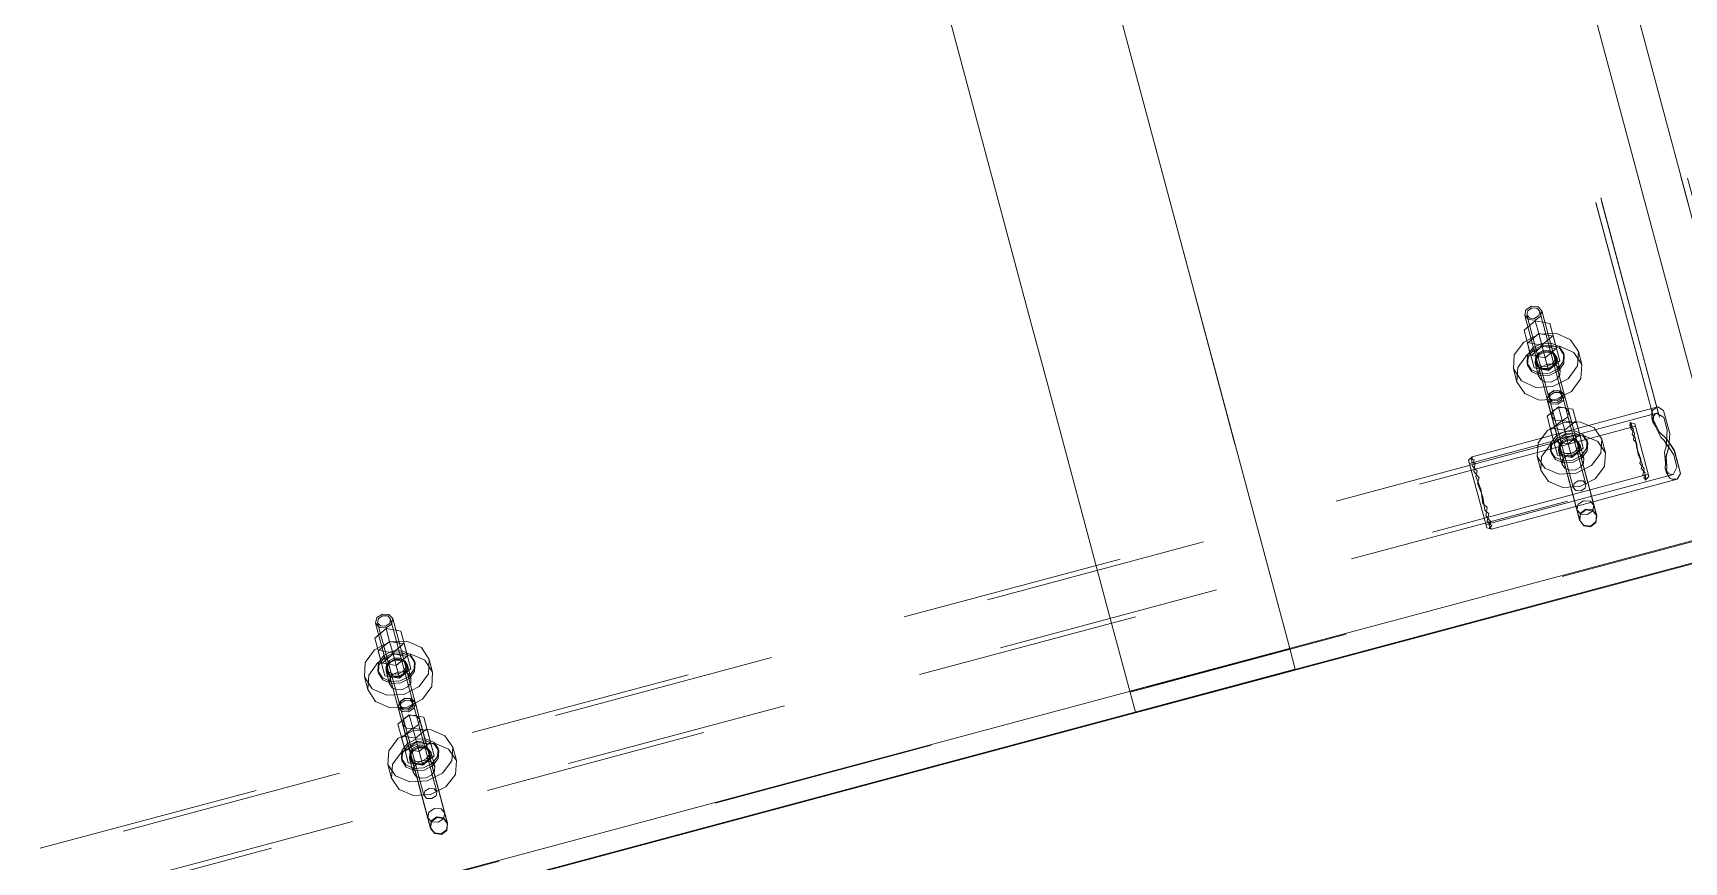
# Model space of a CAD drawing. Header units: millimetres. Extents: x -753 to 90, y 56274 to 56868.
# Drawn here: x -581.06 to -566.29, y 56703.46 to 56710.88 of the extents above; entities that cross this region are included whole.
import ezdxf

# ---------------------------------------------------------------- set-up
doc = ezdxf.new("R2010")
doc.units = ezdxf.units.MM
doc.linetypes.add('XKITLINE00', pattern=[0])
doc.linetypes.add('XKITLINE02', pattern=[4, 2, -2])
doc.layers.add('Cota', color=4, linetype='Continuous', lineweight=0)
doc.layers.add('Peça', color=2, linetype='Continuous', lineweight=0)

# ---------------------------------------------------------------- blocks, each defined once
blk = doc.blocks.new('*A832')
at = {"layer": 'Peça', "color": 4, "linetype": 'XKITLINE00', "lineweight": 0}
for p, q in [((-573.189, 56712.232), (-572.151, 56708.356)), ((-571.249, 56704.988), (-550.655, 56710.505)), ((-571.199, 56704.802), (-550.605, 56710.319)), ((-572.151, 56708.356), (-571.98, 56707.718)), ((-571.98, 56707.718), (-571.438, 56705.696)), ((-566.215, 56706.13), (-571.197, 56704.796)), ((-571.438, 56705.696), (-571.199, 56704.802)), ((-571.197, 56704.796), (-571.199, 56704.802))]:
    blk.add_line(p, q, dxfattribs=at)
at = {"layer": 'Peça', "color": 7, "linetype": 'XKITLINE02', "lineweight": 0}
for p, q in [((-571.247, 56704.981), (-550.653, 56710.498)), ((-571.199, 56704.802), (-571.197, 56704.796))]:
    blk.add_line(p, q, dxfattribs=at)
blk = doc.blocks.new('*A838')
at = {"layer": 'Peça', "color": 7, "linetype": 'XKITLINE02', "lineweight": 0}
for p, q in [((-568.391, 56717.322), (-565.493, 56706.507)), ((-568.332, 56717.307), (-565.442, 56706.521)), ((-569.151, 56717.087), (-566.261, 56706.301)), ((-569.1, 56717.101), (-566.21, 56706.315))]:
    blk.add_line(p, q, dxfattribs=at)
blk = doc.blocks.new('*A840')
at = {"layer": 'Peça', "color": 7, "linetype": 'XKITLINE02', "lineweight": 0}
for p, q in [((-568.332, 56717.307), (-565.442, 56706.521)), ((-569.107, 56717.13), (-566.21, 56706.315)), ((-569.151, 56717.088), (-566.261, 56706.302)), ((-566.771, 56711.276), (-565.493, 56706.507))]:
    blk.add_line(p, q, dxfattribs=at)
blk = doc.blocks.new('*A934')
at = {"layer": 'Peça', "color": 7, "linetype": 'XKITLINE02', "lineweight": 0}
for p, q in [((-566.526, 56707.532), (-568.186, 56707.087)), ((-566.579, 56707.49), (-566.567, 56707.508)), ((-566.567, 56707.508), (-566.526, 56707.532)), ((-566.526, 56707.532), (-566.475, 56707.501)), ((-568.211, 56707.026), (-566.536, 56707.475)), ((-566.581, 56707.434), (-566.579, 56707.49)), ((-566.581, 56707.434), (-566.571, 56707.395)), ((-566.549, 56707.384), (-566.581, 56707.434)), ((-566.571, 56707.395), (-566.569, 56707.442)), ((-566.544, 56707.353), (-566.571, 56707.395)), ((-566.569, 56707.442), (-566.555, 56707.464)), ((-566.536, 56707.475), (-566.555, 56707.464)), ((-566.512, 56707.306), (-566.549, 56707.384)), ((-566.536, 56707.475), (-566.474, 56707.437)), ((-566.475, 56707.501), (-566.42, 56707.296)), ((-566.474, 56707.437), (-566.444, 56707.327)), ((-566.544, 56707.353), (-566.5, 56707.261)), ((-566.446, 56707.243), (-566.512, 56707.306)), ((-566.5, 56707.261), (-566.469, 56707.231)), ((-566.384, 56707.103), (-566.469, 56707.231)), ((-566.444, 56707.327), (-566.453, 56707.174)), ((-566.379, 56707.141), (-566.446, 56707.243)), ((-566.427, 56707.175), (-566.42, 56707.296)), ((-568.186, 56707.087), (-568.219, 56707.055)), ((-568.186, 56707.087), (-568.196, 56707.064)), ((-568.196, 56707.064), (-568.169, 56707.063)), ((-568.189, 56707.038), (-568.186, 56707.087)), ((-568.169, 56707.063), (-568.184, 56707.003)), ((-566.466, 56707.132), (-566.453, 56707.174)), ((-566.457, 56707.031), (-566.466, 56707.132)), ((-566.427, 56707.175), (-566.454, 56707.087)), ((-566.454, 56707.087), (-566.447, 56707.001)), ((-566.356, 56706.993), (-566.384, 56707.103)), ((-566.379, 56707.141), (-566.324, 56706.937)), ((-568.219, 56707.055), (-568.057, 56706.451)), ((-568.189, 56707.038), (-568.16, 56707.029)), ((-568.184, 56707.003), (-568.141, 56706.957)), ((-568.16, 56707.029), (-568.172, 56706.956)), ((-568.172, 56706.956), (-568.125, 56706.898)), ((-568.141, 56706.957), (-568.155, 56706.911)), ((-568.065, 56706.48), (-566.39, 56706.929)), ((-566.457, 56707.031), (-566.46, 56706.98)), ((-566.449, 56706.942), (-566.46, 56706.98)), ((-566.46, 56706.98), (-566.434, 56706.941)), ((-566.447, 56707.001), (-566.449, 56706.942)), ((-566.449, 56706.942), (-566.419, 56706.895)), ((-566.434, 56706.941), (-566.411, 56706.929)), ((-566.39, 56706.929), (-566.411, 56706.929)), ((-566.39, 56706.929), (-566.356, 56706.993)), ((-566.353, 56706.885), (-566.324, 56706.937)), ((-568.155, 56706.911), (-568.109, 56706.797)), ((-568.138, 56706.85), (-568.125, 56706.898)), ((-568.09, 56706.729), (-568.138, 56706.85)), ((-568.109, 56706.797), (-568.09, 56706.669)), ((-566.353, 56706.885), (-568.013, 56706.44)), ((-566.419, 56706.895), (-566.399, 56706.885)), ((-566.399, 56706.885), (-566.353, 56706.885)), ((-568.074, 56706.608), (-568.09, 56706.729)), ((-568.09, 56706.669), (-568.054, 56706.634)), ((-568.054, 56706.634), (-568.066, 56706.56)), ((-568.074, 56706.608), (-568.038, 56706.575)), ((-568.066, 56706.56), (-568.019, 56706.503)), ((-568.038, 56706.575), (-568.053, 56706.514)), ((-568.01, 56706.469), (-568.053, 56706.514)), ((-568.019, 56706.503), (-568.039, 56706.481)), ((-568.039, 56706.481), (-568.013, 56706.44)), ((-568.057, 56706.451), (-568.013, 56706.44)), ((-568.033, 56706.455), (-568.01, 56706.469)), ((-568.013, 56706.44), (-568.033, 56706.455))]:
    blk.add_line(p, q, dxfattribs=at)
blk = doc.blocks.new('*A936')
at = {"layer": 'Peça', "color": 7, "linetype": 'XKITLINE02', "lineweight": 0}
for p, q in [((-566.526, 56707.532), (-568.186, 56707.087)), ((-566.566, 56707.509), (-566.579, 56707.49)), ((-566.526, 56707.532), (-566.566, 56707.509)), ((-566.475, 56707.501), (-566.526, 56707.532)), ((-566.536, 56707.475), (-568.211, 56707.026)), ((-566.579, 56707.49), (-566.581, 56707.434)), ((-566.571, 56707.395), (-566.581, 56707.434)), ((-566.581, 56707.434), (-566.549, 56707.384)), ((-566.569, 56707.442), (-566.571, 56707.395)), ((-566.571, 56707.395), (-566.544, 56707.353)), ((-566.569, 56707.442), (-566.554, 56707.464)), ((-566.554, 56707.464), (-566.536, 56707.475)), ((-566.549, 56707.384), (-566.512, 56707.306)), ((-566.536, 56707.475), (-566.474, 56707.437)), ((-566.475, 56707.501), (-566.42, 56707.296)), ((-566.474, 56707.437), (-566.444, 56707.327)), ((-566.544, 56707.353), (-566.5, 56707.261)), ((-566.512, 56707.306), (-566.446, 56707.243)), ((-566.5, 56707.261), (-566.469, 56707.231)), ((-566.384, 56707.103), (-566.469, 56707.231)), ((-566.444, 56707.327), (-566.453, 56707.174)), ((-566.378, 56707.141), (-566.446, 56707.243)), ((-566.42, 56707.296), (-566.427, 56707.175)), ((-568.186, 56707.087), (-568.219, 56707.055)), ((-568.195, 56707.064), (-568.186, 56707.087)), ((-568.195, 56707.064), (-568.169, 56707.063)), ((-568.186, 56707.087), (-568.189, 56707.038)), ((-568.169, 56707.063), (-568.184, 56707.003)), ((-566.453, 56707.174), (-566.466, 56707.132)), ((-566.466, 56707.132), (-566.457, 56707.031)), ((-566.453, 56707.087), (-566.427, 56707.175)), ((-566.447, 56707.001), (-566.453, 56707.087)), ((-566.355, 56706.993), (-566.384, 56707.103)), ((-566.378, 56707.141), (-566.324, 56706.937)), ((-568.219, 56707.055), (-568.057, 56706.451)), ((-568.189, 56707.038), (-568.16, 56707.029)), ((-568.184, 56707.003), (-568.141, 56706.957)), ((-568.16, 56707.029), (-568.172, 56706.956)), ((-568.172, 56706.956), (-568.125, 56706.898)), ((-568.141, 56706.957), (-568.155, 56706.911)), ((-566.39, 56706.929), (-568.065, 56706.48)), ((-566.457, 56707.031), (-566.46, 56706.98)), ((-566.449, 56706.942), (-566.46, 56706.98)), ((-566.46, 56706.98), (-566.434, 56706.941)), ((-566.449, 56706.942), (-566.447, 56707.001)), ((-566.419, 56706.895), (-566.449, 56706.942)), ((-566.434, 56706.941), (-566.411, 56706.929)), ((-566.411, 56706.929), (-566.39, 56706.929)), ((-566.39, 56706.929), (-566.355, 56706.993)), ((-566.324, 56706.937), (-566.352, 56706.885)), ((-568.155, 56706.911), (-568.109, 56706.797)), ((-568.125, 56706.898), (-568.138, 56706.85)), ((-568.138, 56706.85), (-568.09, 56706.729)), ((-568.109, 56706.797), (-568.09, 56706.669)), ((-566.352, 56706.885), (-568.013, 56706.44)), ((-566.399, 56706.885), (-566.419, 56706.895)), ((-566.352, 56706.885), (-566.399, 56706.885)), ((-568.09, 56706.729), (-568.073, 56706.608)), ((-568.09, 56706.669), (-568.054, 56706.634)), ((-568.054, 56706.634), (-568.066, 56706.56)), ((-568.073, 56706.608), (-568.065, 56706.6)), ((-568.066, 56706.56), (-568.019, 56706.503)), ((-568.065, 56706.6), (-568.038, 56706.575)), ((-568.038, 56706.575), (-568.053, 56706.514)), ((-568.053, 56706.514), (-568.01, 56706.469)), ((-568.019, 56706.503), (-568.039, 56706.481)), ((-568.013, 56706.44), (-568.039, 56706.481)), ((-568.057, 56706.451), (-568.013, 56706.44)), ((-568.01, 56706.469), (-568.032, 56706.455)), ((-568.032, 56706.455), (-568.013, 56706.44))]:
    blk.add_line(p, q, dxfattribs=at)
blk = doc.blocks.new('*A1047')
at = {"layer": 'Peça', "color": 7, "linetype": 'XKITLINE02', "lineweight": 0}
for p, q in [((-566.727, 56707.36), (-604.205, 56697.319)), ((-604.178, 56697.372), (-566.777, 56707.393)), ((-566.779, 56707.37), (-566.761, 56707.38)), ((-566.745, 56707.334), (-566.779, 56707.37)), ((-566.777, 56707.393), (-566.756, 56707.36)), ((-566.761, 56707.38), (-566.777, 56707.393)), ((-566.777, 56707.393), (-566.732, 56707.381)), ((-566.756, 56707.36), (-566.772, 56707.343)), ((-566.606, 56706.909), (-566.732, 56707.381)), ((-566.772, 56707.343), (-566.735, 56707.297)), ((-566.756, 56707.285), (-566.745, 56707.334)), ((-566.756, 56707.285), (-566.728, 56707.259)), ((-566.735, 56707.297), (-566.744, 56707.238)), ((-566.744, 56707.238), (-566.716, 56707.21)), ((-566.715, 56707.162), (-566.728, 56707.259)), ((-566.716, 56707.21), (-566.701, 56707.107)), ((-566.677, 56707.066), (-566.715, 56707.162)), ((-566.701, 56707.107), (-566.664, 56707.017)), ((-566.687, 56707.027), (-566.677, 56707.066)), ((-566.611, 56706.93), (-604.09, 56696.888)), ((-566.65, 56706.981), (-566.687, 56707.027)), ((-566.664, 56707.017), (-566.675, 56706.98)), ((-566.675, 56706.98), (-566.64, 56706.944)), ((-566.659, 56706.922), (-566.65, 56706.981)), ((-566.659, 56706.922), (-566.637, 56706.915)), ((-566.64, 56706.944), (-566.652, 56706.895)), ((-566.639, 56706.876), (-566.637, 56706.915)), ((-604.039, 56696.856), (-566.639, 56706.876)), ((-566.652, 56706.895), (-566.631, 56706.895)), ((-566.639, 56706.876), (-566.606, 56706.909)), ((-566.631, 56706.895), (-566.639, 56706.876))]:
    blk.add_line(p, q, dxfattribs=at)
blk = doc.blocks.new('*A1052')
at = {"layer": 'Peça', "color": 4, "linetype": 'XKITLINE00', "lineweight": 0}
for p, q in [((-577.781, 56704.891), (-577.792, 56704.843)), ((-577.732, 56704.923), (-577.781, 56704.891)), ((-577.774, 56704.848), (-577.765, 56704.884)), ((-577.748, 56704.821), (-577.774, 56704.848)), ((-577.765, 56704.884), (-577.728, 56704.908)), ((-577.673, 56704.92), (-577.732, 56704.923)), ((-577.728, 56704.908), (-577.683, 56704.906)), ((-577.683, 56704.906), (-577.658, 56704.879)), ((-577.639, 56704.884), (-577.673, 56704.92)), ((-577.658, 56704.879), (-577.666, 56704.843)), ((-577.65, 56704.836), (-577.639, 56704.884)), ((-577.639, 56704.884), (-577.589, 56704.695)), ((-577.792, 56704.843), (-577.741, 56704.654)), ((-577.792, 56704.843), (-577.758, 56704.807)), ((-577.758, 56704.807), (-577.7, 56704.804)), ((-577.704, 56704.818), (-577.748, 56704.821)), ((-577.666, 56704.843), (-577.704, 56704.818)), ((-577.7, 56704.804), (-577.65, 56704.836))]:
    blk.add_line(p, q, dxfattribs=at)
at = {"layer": 'Peça', "color": 7, "linetype": 'XKITLINE02', "lineweight": 0}
for p, q in [((-577.774, 56704.848), (-577.562, 56704.058)), ((-577.658, 56704.879), (-577.446, 56704.089)), ((-577.741, 56704.742), (-577.752, 56704.694)), ((-577.692, 56704.774), (-577.741, 56704.742)), ((-577.633, 56704.771), (-577.692, 56704.774)), ((-577.6, 56704.735), (-577.633, 56704.771)), ((-577.611, 56704.687), (-577.6, 56704.735)), ((-577.6, 56704.735), (-577.351, 56703.809)), ((-577.752, 56704.694), (-577.504, 56703.768)), ((-577.752, 56704.694), (-577.719, 56704.659)), ((-577.741, 56704.654), (-577.634, 56704.255)), ((-577.719, 56704.659), (-577.66, 56704.656)), ((-577.66, 56704.656), (-577.611, 56704.687)), ((-577.589, 56704.695), (-577.482, 56704.296)), ((-577.516, 56704.118), (-577.553, 56704.094)), ((-577.471, 56704.116), (-577.516, 56704.118)), ((-577.446, 56704.089), (-577.471, 56704.116)), ((-577.553, 56704.094), (-577.562, 56704.058)), ((-577.562, 56704.058), (-577.536, 56704.03)), ((-577.536, 56704.03), (-577.492, 56704.028)), ((-577.492, 56704.028), (-577.454, 56704.052)), ((-577.454, 56704.052), (-577.446, 56704.089)), ((-577.496, 56703.828), (-577.504, 56703.768)), ((-577.448, 56703.865), (-577.496, 56703.828)), ((-577.388, 56703.857), (-577.448, 56703.865)), ((-577.351, 56703.809), (-577.388, 56703.857)), ((-577.351, 56703.809), (-577.356, 56703.828)), ((-577.504, 56703.768), (-577.509, 56703.787)), ((-577.467, 56703.721), (-577.504, 56703.768)), ((-577.467, 56703.721), (-577.407, 56703.713)), ((-577.407, 56703.713), (-577.359, 56703.75)), ((-577.359, 56703.75), (-577.351, 56703.809))]:
    blk.add_line(p, q, dxfattribs=at)
blk = doc.blocks.new('*A1053')
at = {"layer": 'Peça', "color": 7, "linetype": 'XKITLINE02', "lineweight": 0}
for p, q in [((-577.994, 56705.597), (-577.983, 56705.647)), ((-577.994, 56705.597), (-577.502, 56703.762)), ((-577.96, 56705.559), (-577.994, 56705.597)), ((-577.983, 56705.647), (-577.934, 56705.679)), ((-577.967, 56705.64), (-577.976, 56705.602)), ((-577.778, 56704.864), (-577.976, 56705.602)), ((-577.976, 56705.602), (-577.95, 56705.573)), ((-577.93, 56705.664), (-577.967, 56705.64)), ((-577.934, 56705.679), (-577.875, 56705.676)), ((-577.886, 56705.662), (-577.93, 56705.664)), ((-577.905, 56705.571), (-577.868, 56705.595)), ((-577.852, 56705.588), (-577.901, 56705.556)), ((-577.86, 56705.633), (-577.886, 56705.662)), ((-577.875, 56705.676), (-577.841, 56705.638)), ((-577.868, 56705.595), (-577.86, 56705.633)), ((-577.662, 56704.895), (-577.86, 56705.633)), ((-577.841, 56705.638), (-577.852, 56705.588)), ((-577.841, 56705.638), (-577.35, 56703.803)), ((-577.901, 56705.556), (-577.96, 56705.559)), ((-577.95, 56705.573), (-577.905, 56705.571)), ((-577.778, 56704.864), (-577.77, 56704.902)), ((-577.752, 56704.835), (-577.778, 56704.864)), ((-577.77, 56704.902), (-577.732, 56704.926)), ((-577.732, 56704.926), (-577.688, 56704.923)), ((-577.67, 56704.857), (-577.707, 56704.832)), ((-577.688, 56704.923), (-577.662, 56704.895)), ((-577.662, 56704.895), (-577.67, 56704.857)), ((-577.707, 56704.832), (-577.752, 56704.835)), ((-577.528, 56703.857), (-577.517, 56703.907)), ((-577.494, 56703.819), (-577.528, 56703.857)), ((-577.517, 56703.907), (-577.468, 56703.939)), ((-577.494, 56703.821), (-577.502, 56703.762)), ((-577.446, 56703.858), (-577.494, 56703.821)), ((-577.435, 56703.816), (-577.494, 56703.819)), ((-577.468, 56703.939), (-577.409, 56703.936)), ((-577.386, 56703.85), (-577.446, 56703.858)), ((-577.386, 56703.848), (-577.435, 56703.816)), ((-577.409, 56703.936), (-577.375, 56703.898)), ((-577.375, 56703.898), (-577.386, 56703.848)), ((-577.35, 56703.803), (-577.386, 56703.85)), ((-577.502, 56703.762), (-577.466, 56703.715)), ((-577.466, 56703.715), (-577.406, 56703.707)), ((-577.406, 56703.707), (-577.358, 56703.744)), ((-577.358, 56703.744), (-577.35, 56703.803))]:
    blk.add_line(p, q, dxfattribs=at)
blk = doc.blocks.new('*A1076')
at = {"layer": 'Peça', "color": 7, "linetype": 'XKITLINE02', "lineweight": 0}
for p, q in [((-567.415, 56707.532), (-567.483, 56707.477)), ((-567.383, 56707.41), (-567.415, 56707.532)), ((-567.415, 56707.532), (-567.33, 56707.518)), ((-567.485, 56707.327), (-567.383, 56707.41)), ((-567.383, 56707.41), (-567.253, 56707.389))]:
    blk.add_line(p, q, dxfattribs=at)
at = {"layer": 'Peça', "color": 4, "linetype": 'XKITLINE00', "lineweight": 0}
for p, q in [((-567.33, 56707.518), (-567.286, 56707.511)), ((-567.286, 56707.511), (-567.225, 56707.285)), ((-567.483, 56707.477), (-567.517, 56707.449)), ((-567.517, 56707.449), (-567.489, 56707.345)), ((-567.36, 56707.324), (-567.258, 56707.407)), ((-567.36, 56707.324), (-567.489, 56707.345)), ((-567.489, 56707.345), (-567.457, 56707.223)), ((-567.327, 56707.202), (-567.457, 56707.223)), ((-567.327, 56707.202), (-567.36, 56707.324)), ((-567.225, 56707.285), (-567.327, 56707.202))]:
    blk.add_line(p, q, dxfattribs=at)
blk = doc.blocks.new('*A1077')
at = {"layer": 'Peça', "color": 7, "linetype": 'XKITLINE02', "lineweight": 0}
for p, q in [((-567.383, 56707.41), (-567.485, 56707.327)), ((-567.35, 56707.289), (-567.383, 56707.41)), ((-567.253, 56707.389), (-567.383, 56707.41)), ((-567.253, 56707.389), (-567.225, 56707.285)), ((-567.457, 56707.223), (-567.485, 56707.327)), ((-567.485, 56707.327), (-567.457, 56707.223)), ((-567.452, 56707.206), (-567.35, 56707.289)), ((-567.35, 56707.289), (-567.22, 56707.268))]:
    blk.add_line(p, q, dxfattribs=at)
at = {"layer": 'Peça', "color": 4, "linetype": 'XKITLINE00', "lineweight": 0}
for p, q in [((-567.327, 56707.202), (-567.457, 56707.223)), ((-567.457, 56707.223), (-567.424, 56707.102)), ((-567.327, 56707.202), (-567.225, 56707.285)), ((-567.225, 56707.285), (-567.193, 56707.164)), ((-567.295, 56707.081), (-567.424, 56707.102)), ((-567.295, 56707.081), (-567.327, 56707.202)), ((-567.193, 56707.164), (-567.295, 56707.081))]:
    blk.add_line(p, q, dxfattribs=at)
blk = doc.blocks.new('*A1078')
at = {"layer": 'Peça', "color": 7, "linetype": 'XKITLINE02', "lineweight": 0}
for p, q in [((-577.66, 56704.657), (-577.762, 56704.573)), ((-577.734, 56704.469), (-577.762, 56704.573)), ((-577.762, 56704.573), (-577.734, 56704.469)), ((-577.628, 56704.535), (-577.66, 56704.657)), ((-577.53, 56704.636), (-577.66, 56704.657)), ((-577.53, 56704.636), (-577.502, 56704.532)), ((-577.73, 56704.452), (-577.628, 56704.535)), ((-577.628, 56704.535), (-577.498, 56704.514))]:
    blk.add_line(p, q, dxfattribs=at)
at = {"layer": 'Peça', "color": 4, "linetype": 'XKITLINE00', "lineweight": 0}
for p, q in [((-577.604, 56704.449), (-577.734, 56704.469)), ((-577.734, 56704.469), (-577.702, 56704.348)), ((-577.604, 56704.449), (-577.502, 56704.532)), ((-577.572, 56704.327), (-577.604, 56704.449)), ((-577.47, 56704.41), (-577.572, 56704.327)), ((-577.502, 56704.532), (-577.47, 56704.41)), ((-577.572, 56704.327), (-577.702, 56704.348))]:
    blk.add_line(p, q, dxfattribs=at)
blk = doc.blocks.new('*A1079')
at = {"layer": 'Peça', "color": 7, "linetype": 'XKITLINE02', "lineweight": 0}
for p, q in [((-577.634, 56704.559), (-577.711, 56704.519)), ((-577.547, 56704.563), (-577.634, 56704.559)), ((-577.547, 56704.563), (-577.506, 56704.546)), ((-577.759, 56704.368), (-577.754, 56704.437)), ((-577.754, 56704.437), (-577.706, 56704.5)), ((-577.711, 56704.519), (-577.738, 56704.484)), ((-577.706, 56704.5), (-577.629, 56704.539)), ((-577.687, 56704.408), (-577.684, 56704.445)), ((-577.681, 56704.388), (-577.687, 56704.408)), ((-577.666, 56704.377), (-577.687, 56704.408)), ((-577.684, 56704.445), (-577.659, 56704.478)), ((-577.679, 56704.425), (-577.681, 56704.388)), ((-577.654, 56704.458), (-577.679, 56704.425)), ((-577.659, 56704.478), (-577.641, 56704.487)), ((-577.654, 56704.458), (-577.636, 56704.467)), ((-577.641, 56704.487), (-577.618, 56704.499)), ((-577.636, 56704.467), (-577.613, 56704.479)), ((-577.629, 56704.539), (-577.542, 56704.544)), ((-577.618, 56704.499), (-577.572, 56704.501)), ((-577.567, 56704.482), (-577.613, 56704.479)), ((-577.572, 56704.501), (-577.534, 56704.485)), ((-577.528, 56704.465), (-577.567, 56704.482)), ((-577.542, 56704.544), (-577.469, 56704.513)), ((-577.515, 56704.417), (-577.541, 56704.384)), ((-577.534, 56704.485), (-577.513, 56704.454)), ((-577.508, 56704.435), (-577.528, 56704.465)), ((-577.513, 56704.454), (-577.515, 56704.417)), ((-577.508, 56704.435), (-577.513, 56704.454)), ((-577.51, 56704.398), (-577.508, 56704.435)), ((-577.469, 56704.513), (-577.43, 56704.456)), ((-577.681, 56704.388), (-577.661, 56704.358)), ((-577.628, 56704.361), (-577.666, 56704.377)), ((-577.661, 56704.358), (-577.622, 56704.341)), ((-577.582, 56704.363), (-577.628, 56704.361)), ((-577.622, 56704.341), (-577.576, 56704.344)), ((-577.541, 56704.384), (-577.582, 56704.363)), ((-577.576, 56704.344), (-577.535, 56704.365)), ((-577.535, 56704.365), (-577.51, 56704.398))]:
    blk.add_line(p, q, dxfattribs=at)
at = {"layer": 'Peça', "color": 4, "linetype": 'XKITLINE00', "lineweight": 0}
for p, q in [((-577.759, 56704.457), (-577.764, 56704.387)), ((-577.738, 56704.484), (-577.759, 56704.457)), ((-577.506, 56704.546), (-577.475, 56704.533)), ((-577.488, 56704.342), (-577.44, 56704.405)), ((-577.436, 56704.475), (-577.475, 56704.533)), ((-577.44, 56704.405), (-577.436, 56704.475)), ((-577.43, 56704.456), (-577.436, 56704.475)), ((-577.43, 56704.456), (-577.435, 56704.386)), ((-577.759, 56704.368), (-577.764, 56704.387)), ((-577.764, 56704.387), (-577.725, 56704.329)), ((-577.72, 56704.31), (-577.759, 56704.368)), ((-577.725, 56704.329), (-577.652, 56704.298)), ((-577.647, 56704.279), (-577.72, 56704.31)), ((-577.652, 56704.298), (-577.566, 56704.303)), ((-577.56, 56704.284), (-577.647, 56704.279)), ((-577.566, 56704.303), (-577.488, 56704.342)), ((-577.483, 56704.323), (-577.56, 56704.284)), ((-577.435, 56704.386), (-577.483, 56704.323))]:
    blk.add_line(p, q, dxfattribs=at)
blk = doc.blocks.new('*A1080')
at = {"layer": 'Peça', "color": 4, "linetype": 'XKITLINE00', "lineweight": 0}
for p, q in [((-577.792, 56704.568), (-577.876, 56704.457)), ((-577.764, 56704.582), (-577.792, 56704.568)), ((-577.502, 56704.645), (-577.533, 56704.644)), ((-577.374, 56704.591), (-577.502, 56704.645)), ((-577.305, 56704.489), (-577.374, 56704.591)), ((-577.876, 56704.457), (-577.884, 56704.334)), ((-577.313, 56704.366), (-577.305, 56704.489)), ((-577.272, 56704.368), (-577.305, 56704.489)), ((-577.852, 56704.212), (-577.884, 56704.334)), ((-577.884, 56704.334), (-577.815, 56704.232)), ((-577.397, 56704.255), (-577.313, 56704.366)), ((-577.272, 56704.368), (-577.281, 56704.245)), ((-577.783, 56704.11), (-577.852, 56704.212)), ((-577.815, 56704.232), (-577.687, 56704.178)), ((-577.655, 56704.056), (-577.783, 56704.11)), ((-577.687, 56704.178), (-577.534, 56704.186)), ((-577.534, 56704.186), (-577.397, 56704.255)), ((-577.365, 56704.134), (-577.502, 56704.065)), ((-577.281, 56704.245), (-577.365, 56704.134)), ((-577.502, 56704.065), (-577.655, 56704.056))]:
    blk.add_line(p, q, dxfattribs=at)
at = {"layer": 'Peça', "color": 7, "linetype": 'XKITLINE02', "lineweight": 0}
for p, q in [((-577.655, 56704.637), (-577.764, 56704.582)), ((-577.533, 56704.644), (-577.655, 56704.637)), ((-577.843, 56704.335), (-577.759, 56704.446)), ((-577.759, 56704.446), (-577.622, 56704.515)), ((-577.691, 56704.386), (-577.688, 56704.427)), ((-577.688, 56704.427), (-577.66, 56704.464)), ((-577.66, 56704.464), (-577.615, 56704.487)), ((-577.622, 56704.515), (-577.469, 56704.524)), ((-577.615, 56704.487), (-577.564, 56704.489)), ((-577.564, 56704.489), (-577.521, 56704.471)), ((-577.521, 56704.471), (-577.498, 56704.437)), ((-577.498, 56704.437), (-577.501, 56704.396)), ((-577.498, 56704.437), (-577.465, 56704.316)), ((-577.469, 56704.524), (-577.341, 56704.47)), ((-577.341, 56704.47), (-577.272, 56704.368)), ((-577.852, 56704.212), (-577.843, 56704.335)), ((-577.691, 56704.386), (-577.659, 56704.264)), ((-577.668, 56704.352), (-577.691, 56704.386)), ((-577.625, 56704.334), (-577.668, 56704.352)), ((-577.656, 56704.305), (-577.659, 56704.264)), ((-577.659, 56704.264), (-577.636, 56704.23)), ((-577.628, 56704.342), (-577.656, 56704.305)), ((-577.582, 56704.365), (-577.628, 56704.342)), ((-577.574, 56704.336), (-577.625, 56704.334)), ((-577.531, 56704.368), (-577.582, 56704.365)), ((-577.529, 56704.359), (-577.574, 56704.336)), ((-577.488, 56704.35), (-577.531, 56704.368)), ((-577.501, 56704.396), (-577.529, 56704.359)), ((-577.496, 56704.238), (-577.468, 56704.275)), ((-577.465, 56704.316), (-577.488, 56704.35)), ((-577.468, 56704.275), (-577.465, 56704.316)), ((-577.636, 56704.23), (-577.593, 56704.212)), ((-577.593, 56704.212), (-577.542, 56704.215)), ((-577.542, 56704.215), (-577.496, 56704.238))]:
    blk.add_line(p, q, dxfattribs=at)
blk = doc.blocks.new('*A1081')
at = {"layer": 'Peça', "color": 7, "linetype": 'XKITLINE02', "lineweight": 0}
for p, q in [((-578.001, 56705.464), (-577.899, 56705.549)), ((-578.001, 56705.464), (-577.941, 56705.242)), ((-577.869, 56705.435), (-577.899, 56705.549)), ((-577.899, 56705.549), (-577.769, 56705.526)), ((-577.709, 56705.304), (-577.769, 56705.526)), ((-577.841, 56705.332), (-577.972, 56705.355)), ((-577.869, 56705.435), (-577.97, 56705.35)), ((-577.738, 56705.412), (-577.869, 56705.435)), ((-577.74, 56705.418), (-577.841, 56705.332)), ((-577.811, 56705.219), (-577.841, 56705.332)), ((-577.811, 56705.219), (-577.709, 56705.304)), ((-577.941, 56705.242), (-577.811, 56705.219))]:
    blk.add_line(p, q, dxfattribs=at)
blk = doc.blocks.new('*A1082')
at = {"layer": 'Peça', "color": 7, "linetype": 'XKITLINE02', "lineweight": 0}
for p, q in [((-577.97, 56705.35), (-577.869, 56705.435)), ((-577.97, 56705.35), (-577.911, 56705.128)), ((-577.838, 56705.322), (-577.94, 56705.237)), ((-577.838, 56705.322), (-577.869, 56705.435)), ((-577.869, 56705.435), (-577.738, 56705.412)), ((-577.708, 56705.299), (-577.838, 56705.322)), ((-577.709, 56705.304), (-577.811, 56705.219)), ((-577.679, 56705.19), (-577.738, 56705.412)), ((-577.811, 56705.219), (-577.941, 56705.242)), ((-577.78, 56705.105), (-577.811, 56705.219)), ((-577.78, 56705.105), (-577.679, 56705.19)), ((-577.911, 56705.128), (-577.78, 56705.105))]:
    blk.add_line(p, q, dxfattribs=at)
blk = doc.blocks.new('*A1083')
at = {"layer": 'Peça', "color": 7, "linetype": 'XKITLINE02', "lineweight": 0}
for p, q in [((-577.969, 56705.242), (-577.922, 56705.307)), ((-577.922, 56705.307), (-577.845, 56705.346)), ((-577.84, 56705.328), (-577.917, 56705.288)), ((-577.845, 56705.346), (-577.758, 56705.351)), ((-577.753, 56705.332), (-577.84, 56705.328)), ((-577.758, 56705.351), (-577.685, 56705.318)), ((-577.68, 56705.3), (-577.753, 56705.332)), ((-577.685, 56705.318), (-577.645, 56705.258)), ((-577.64, 56705.239), (-577.68, 56705.3)), ((-577.974, 56705.17), (-577.969, 56705.242)), ((-577.969, 56705.151), (-577.974, 56705.17)), ((-577.934, 56705.109), (-577.974, 56705.17)), ((-577.965, 56705.224), (-577.969, 56705.151)), ((-577.969, 56705.151), (-577.929, 56705.091)), ((-577.917, 56705.288), (-577.965, 56705.224)), ((-577.894, 56705.229), (-577.896, 56705.19)), ((-577.891, 56705.172), (-577.896, 56705.19)), ((-577.896, 56705.19), (-577.875, 56705.158)), ((-577.869, 56705.263), (-577.894, 56705.229)), ((-577.891, 56705.172), (-577.889, 56705.21)), ((-577.87, 56705.14), (-577.891, 56705.172)), ((-577.889, 56705.21), (-577.864, 56705.245)), ((-577.875, 56705.158), (-577.837, 56705.141)), ((-577.828, 56705.284), (-577.869, 56705.263)), ((-577.864, 56705.245), (-577.823, 56705.266)), ((-577.837, 56705.141), (-577.791, 56705.143)), ((-577.782, 56705.286), (-577.828, 56705.284)), ((-577.823, 56705.266), (-577.777, 56705.268)), ((-577.791, 56705.143), (-577.75, 56705.164)), ((-577.745, 56705.146), (-577.786, 56705.125)), ((-577.744, 56705.269), (-577.782, 56705.286)), ((-577.777, 56705.268), (-577.739, 56705.251)), ((-577.75, 56705.164), (-577.725, 56705.199)), ((-577.72, 56705.18), (-577.745, 56705.146)), ((-577.722, 56705.237), (-577.744, 56705.269)), ((-577.739, 56705.251), (-577.718, 56705.219)), ((-577.725, 56705.199), (-577.722, 56705.237)), ((-577.718, 56705.219), (-577.722, 56705.237)), ((-577.718, 56705.219), (-577.72, 56705.18)), ((-577.649, 56705.185), (-577.696, 56705.12)), ((-577.692, 56705.102), (-577.645, 56705.167)), ((-577.645, 56705.258), (-577.649, 56705.185)), ((-577.64, 56705.239), (-577.645, 56705.258)), ((-577.645, 56705.167), (-577.64, 56705.239)), ((-577.861, 56705.076), (-577.934, 56705.109)), ((-577.929, 56705.091), (-577.856, 56705.058)), ((-577.832, 56705.123), (-577.87, 56705.14)), ((-577.774, 56705.081), (-577.861, 56705.076)), ((-577.856, 56705.058), (-577.769, 56705.063)), ((-577.786, 56705.125), (-577.832, 56705.123)), ((-577.696, 56705.12), (-577.774, 56705.081)), ((-577.769, 56705.063), (-577.692, 56705.102))]:
    blk.add_line(p, q, dxfattribs=at)
blk = doc.blocks.new('*A1084')
at = {"layer": 'Peça', "color": 7, "linetype": 'XKITLINE02', "lineweight": 0}
for p, q in [((-578.087, 56705.245), (-578.004, 56705.36)), ((-578.004, 56705.36), (-577.867, 56705.43)), ((-577.837, 56705.316), (-577.973, 56705.246)), ((-577.867, 56705.43), (-577.714, 56705.437)), ((-577.684, 56705.324), (-577.837, 56705.316)), ((-577.714, 56705.437), (-577.585, 56705.38)), ((-577.555, 56705.266), (-577.684, 56705.324)), ((-577.585, 56705.38), (-577.515, 56705.273)), ((-578.094, 56705.118), (-578.087, 56705.245)), ((-577.973, 56705.246), (-578.056, 56705.132)), ((-577.899, 56705.212), (-577.901, 56705.169)), ((-577.871, 56705.056), (-577.901, 56705.169)), ((-577.901, 56705.169), (-577.878, 56705.134)), ((-577.871, 56705.25), (-577.899, 56705.212)), ((-577.825, 56705.274), (-577.871, 56705.25)), ((-577.841, 56705.137), (-577.795, 56705.16)), ((-577.774, 56705.276), (-577.825, 56705.274)), ((-577.795, 56705.16), (-577.744, 56705.162)), ((-577.731, 56705.257), (-577.774, 56705.276)), ((-577.744, 56705.162), (-577.701, 56705.143)), ((-577.738, 56705.141), (-577.71, 56705.179)), ((-577.708, 56705.221), (-577.731, 56705.257)), ((-577.71, 56705.179), (-577.708, 56705.221)), ((-577.678, 56705.108), (-577.708, 56705.221)), ((-577.701, 56705.143), (-577.678, 56705.108)), ((-577.522, 56705.145), (-577.605, 56705.031)), ((-577.484, 56705.159), (-577.555, 56705.266)), ((-577.515, 56705.273), (-577.522, 56705.145)), ((-577.484, 56705.159), (-577.515, 56705.273)), ((-577.492, 56705.032), (-577.484, 56705.159)), ((-578.064, 56705.004), (-578.094, 56705.118)), ((-578.024, 56705.011), (-578.094, 56705.118)), ((-578.056, 56705.132), (-578.064, 56705.004)), ((-578.064, 56705.004), (-577.994, 56704.897)), ((-577.895, 56704.954), (-578.024, 56705.011)), ((-577.878, 56705.134), (-577.835, 56705.115)), ((-577.871, 56705.056), (-577.868, 56705.098)), ((-577.847, 56705.02), (-577.871, 56705.056)), ((-577.868, 56705.098), (-577.841, 56705.137)), ((-577.804, 56705.001), (-577.847, 56705.02)), ((-577.835, 56705.115), (-577.784, 56705.117)), ((-577.753, 56705.004), (-577.804, 56705.001)), ((-577.784, 56705.117), (-577.738, 56705.141)), ((-577.708, 56705.027), (-577.753, 56705.004)), ((-577.605, 56705.031), (-577.742, 56704.961)), ((-577.68, 56705.065), (-577.708, 56705.027)), ((-577.678, 56705.108), (-577.68, 56705.065)), ((-577.575, 56704.918), (-577.492, 56705.032)), ((-577.994, 56704.897), (-577.865, 56704.84)), ((-577.742, 56704.961), (-577.895, 56704.954)), ((-577.711, 56704.847), (-577.575, 56704.918)), ((-577.865, 56704.84), (-577.711, 56704.847))]:
    blk.add_line(p, q, dxfattribs=at)
blk = doc.blocks.new('*A1087')
at = {"layer": 'Peça', "color": 4, "linetype": 'XKITLINE00', "lineweight": 0}
for p, q in [((-567.454, 56707.677), (-567.503, 56707.645)), ((-567.488, 56707.638), (-567.45, 56707.662)), ((-567.395, 56707.674), (-567.454, 56707.677)), ((-567.45, 56707.662), (-567.406, 56707.66)), ((-567.406, 56707.66), (-567.38, 56707.633)), ((-567.362, 56707.638), (-567.395, 56707.674)), ((-567.503, 56707.645), (-567.515, 56707.597)), ((-567.515, 56707.597), (-567.464, 56707.407)), ((-567.515, 56707.597), (-567.481, 56707.561)), ((-567.496, 56707.602), (-567.488, 56707.638)), ((-567.471, 56707.574), (-567.496, 56707.602)), ((-567.481, 56707.561), (-567.422, 56707.558)), ((-567.426, 56707.572), (-567.471, 56707.574)), ((-567.389, 56707.596), (-567.426, 56707.572)), ((-567.422, 56707.558), (-567.373, 56707.59)), ((-567.38, 56707.633), (-567.389, 56707.596)), ((-567.373, 56707.59), (-567.362, 56707.638)), ((-567.362, 56707.638), (-567.311, 56707.448))]:
    blk.add_line(p, q, dxfattribs=at)
at = {"layer": 'Peça', "color": 7, "linetype": 'XKITLINE02', "lineweight": 0}
for p, q in [((-567.496, 56707.602), (-567.284, 56706.811)), ((-567.414, 56707.528), (-567.464, 56707.496)), ((-567.356, 56707.525), (-567.414, 56707.528)), ((-567.38, 56707.633), (-567.169, 56706.842)), ((-567.322, 56707.489), (-567.356, 56707.525)), ((-567.464, 56707.496), (-567.475, 56707.448)), ((-567.475, 56707.448), (-567.227, 56706.522)), ((-567.475, 56707.448), (-567.441, 56707.412)), ((-567.464, 56707.407), (-567.382, 56707.102)), ((-567.441, 56707.412), (-567.383, 56707.409)), ((-567.383, 56707.409), (-567.333, 56707.441)), ((-567.333, 56707.441), (-567.322, 56707.489)), ((-567.322, 56707.489), (-567.074, 56706.563)), ((-567.311, 56707.448), (-567.229, 56707.143)), ((-567.276, 56706.848), (-567.284, 56706.811)), ((-567.284, 56706.811), (-567.259, 56706.784)), ((-567.239, 56706.872), (-567.276, 56706.848)), ((-567.259, 56706.784), (-567.214, 56706.782)), ((-567.194, 56706.87), (-567.239, 56706.872)), ((-567.214, 56706.782), (-567.177, 56706.806)), ((-567.169, 56706.842), (-567.194, 56706.87)), ((-567.177, 56706.806), (-567.169, 56706.842)), ((-567.227, 56706.522), (-567.232, 56706.541)), ((-567.219, 56706.582), (-567.227, 56706.522)), ((-567.19, 56706.474), (-567.227, 56706.522)), ((-567.171, 56706.618), (-567.219, 56706.582)), ((-567.19, 56706.474), (-567.13, 56706.467)), ((-567.111, 56706.611), (-567.171, 56706.618)), ((-567.13, 56706.467), (-567.082, 56706.503)), ((-567.074, 56706.563), (-567.111, 56706.611)), ((-567.082, 56706.503), (-567.074, 56706.563)), ((-567.074, 56706.563), (-567.079, 56706.582))]:
    blk.add_line(p, q, dxfattribs=at)
blk = doc.blocks.new('*A1088')
at = {"layer": 'Peça', "color": 7, "linetype": 'XKITLINE02', "lineweight": 0}
for p, q in [((-567.717, 56708.351), (-567.706, 56708.4)), ((-567.706, 56708.4), (-567.657, 56708.433)), ((-567.69, 56708.393), (-567.698, 56708.356)), ((-567.653, 56708.418), (-567.69, 56708.393)), ((-567.657, 56708.433), (-567.598, 56708.429)), ((-567.608, 56708.415), (-567.653, 56708.418)), ((-567.582, 56708.387), (-567.608, 56708.415)), ((-567.598, 56708.429), (-567.564, 56708.392)), ((-567.564, 56708.392), (-567.575, 56708.342)), ((-567.564, 56708.392), (-567.072, 56706.557)), ((-567.717, 56708.351), (-567.225, 56706.516)), ((-567.682, 56708.313), (-567.717, 56708.351)), ((-567.5, 56707.618), (-567.698, 56708.356)), ((-567.698, 56708.356), (-567.672, 56708.327)), ((-567.624, 56708.31), (-567.682, 56708.313)), ((-567.672, 56708.327), (-567.628, 56708.324)), ((-567.628, 56708.324), (-567.59, 56708.349)), ((-567.575, 56708.342), (-567.624, 56708.31)), ((-567.59, 56708.349), (-567.582, 56708.387)), ((-567.385, 56707.649), (-567.582, 56708.387)), ((-567.5, 56707.618), (-567.492, 56707.655)), ((-567.492, 56707.655), (-567.455, 56707.68)), ((-567.455, 56707.68), (-567.41, 56707.677)), ((-567.41, 56707.677), (-567.385, 56707.649)), ((-567.475, 56707.589), (-567.5, 56707.618)), ((-567.43, 56707.586), (-567.475, 56707.589)), ((-567.393, 56707.611), (-567.43, 56707.586)), ((-567.385, 56707.649), (-567.393, 56707.611)), ((-567.25, 56706.611), (-567.24, 56706.661)), ((-567.24, 56706.661), (-567.191, 56706.693)), ((-567.191, 56706.693), (-567.132, 56706.689)), ((-567.132, 56706.689), (-567.098, 56706.652)), ((-567.098, 56706.652), (-567.108, 56706.602)), ((-567.216, 56706.573), (-567.25, 56706.611)), ((-567.217, 56706.575), (-567.225, 56706.516)), ((-567.225, 56706.516), (-567.188, 56706.468)), ((-567.169, 56706.612), (-567.217, 56706.575)), ((-567.158, 56706.57), (-567.216, 56706.573)), ((-567.109, 56706.604), (-567.169, 56706.612)), ((-567.108, 56706.602), (-567.158, 56706.57)), ((-567.128, 56706.461), (-567.08, 56706.497)), ((-567.072, 56706.557), (-567.109, 56706.604)), ((-567.08, 56706.497), (-567.072, 56706.557)), ((-567.188, 56706.468), (-567.128, 56706.461))]:
    blk.add_line(p, q, dxfattribs=at)
blk = doc.blocks.new('*A1089')
at = {"layer": 'Peça', "color": 4, "linetype": 'XKITLINE00', "lineweight": 0}
for p, q in [((-577.76, 56704.723), (-577.795, 56704.695)), ((-577.607, 56704.764), (-577.563, 56704.757)), ((-577.563, 56704.757), (-577.502, 56704.532)), ((-577.795, 56704.695), (-577.734, 56704.469)), ((-577.767, 56704.591), (-577.637, 56704.57)), ((-577.637, 56704.57), (-577.535, 56704.653)), ((-577.604, 56704.449), (-577.637, 56704.57)), ((-577.604, 56704.449), (-577.734, 56704.469)), ((-577.502, 56704.532), (-577.604, 56704.449))]:
    blk.add_line(p, q, dxfattribs=at)
at = {"layer": 'Peça', "color": 7, "linetype": 'XKITLINE02', "lineweight": 0}
for p, q in [((-577.693, 56704.778), (-577.76, 56704.723)), ((-577.66, 56704.657), (-577.693, 56704.778)), ((-577.693, 56704.778), (-577.607, 56704.764)), ((-577.762, 56704.573), (-577.66, 56704.657)), ((-577.66, 56704.657), (-577.53, 56704.636))]:
    blk.add_line(p, q, dxfattribs=at)
blk = doc.blocks.new('*A1090')
at = {"layer": 'Peça', "color": 4, "linetype": 'XKITLINE00', "lineweight": 0}
for p, q in [((-567.482, 56707.21), (-567.487, 56707.141)), ((-567.461, 56707.238), (-567.482, 56707.21)), ((-567.229, 56707.3), (-567.197, 56707.287)), ((-567.158, 56707.229), (-567.197, 56707.287)), ((-567.163, 56707.159), (-567.158, 56707.229)), ((-567.153, 56707.209), (-567.158, 56707.229)), ((-567.481, 56707.121), (-567.487, 56707.141)), ((-567.487, 56707.141), (-567.447, 56707.083)), ((-567.442, 56707.063), (-567.481, 56707.121)), ((-567.447, 56707.083), (-567.375, 56707.052)), ((-567.37, 56707.033), (-567.442, 56707.063)), ((-567.288, 56707.057), (-567.211, 56707.096)), ((-567.205, 56707.077), (-567.283, 56707.038)), ((-567.211, 56707.096), (-567.163, 56707.159)), ((-567.158, 56707.14), (-567.205, 56707.077)), ((-567.153, 56707.209), (-567.158, 56707.14)), ((-567.375, 56707.052), (-567.288, 56707.057)), ((-567.283, 56707.038), (-567.37, 56707.033))]:
    blk.add_line(p, q, dxfattribs=at)
at = {"layer": 'Peça', "color": 7, "linetype": 'XKITLINE02', "lineweight": 0}
for p, q in [((-567.476, 56707.191), (-567.429, 56707.254)), ((-567.434, 56707.273), (-567.461, 56707.238)), ((-567.357, 56707.312), (-567.434, 56707.273)), ((-567.429, 56707.254), (-567.351, 56707.293)), ((-567.407, 56707.198), (-567.382, 56707.232)), ((-567.376, 56707.212), (-567.401, 56707.179)), ((-567.382, 56707.232), (-567.34, 56707.252)), ((-567.335, 56707.233), (-567.376, 56707.212)), ((-567.27, 56707.317), (-567.357, 56707.312)), ((-567.351, 56707.293), (-567.265, 56707.298)), ((-567.34, 56707.252), (-567.295, 56707.255)), ((-567.289, 56707.235), (-567.335, 56707.233)), ((-567.295, 56707.255), (-567.256, 56707.239)), ((-567.251, 56707.219), (-567.289, 56707.235)), ((-567.27, 56707.317), (-567.229, 56707.3)), ((-567.265, 56707.298), (-567.192, 56707.267)), ((-567.256, 56707.239), (-567.235, 56707.208)), ((-567.23, 56707.189), (-567.251, 56707.219)), ((-567.192, 56707.267), (-567.153, 56707.209)), ((-567.481, 56707.121), (-567.476, 56707.191)), ((-567.409, 56707.161), (-567.407, 56707.198)), ((-567.404, 56707.142), (-567.409, 56707.161)), ((-567.389, 56707.131), (-567.409, 56707.161)), ((-567.401, 56707.179), (-567.404, 56707.142)), ((-567.404, 56707.142), (-567.383, 56707.111)), ((-567.35, 56707.115), (-567.389, 56707.131)), ((-567.383, 56707.111), (-567.345, 56707.095)), ((-567.304, 56707.117), (-567.35, 56707.115)), ((-567.345, 56707.095), (-567.299, 56707.098)), ((-567.263, 56707.138), (-567.304, 56707.117)), ((-567.299, 56707.098), (-567.258, 56707.118)), ((-567.238, 56707.171), (-567.263, 56707.138)), ((-567.258, 56707.118), (-567.233, 56707.152)), ((-567.235, 56707.208), (-567.238, 56707.171)), ((-567.23, 56707.189), (-567.235, 56707.208)), ((-567.233, 56707.152), (-567.23, 56707.189))]:
    blk.add_line(p, q, dxfattribs=at)
blk = doc.blocks.new('*A1091')
at = {"layer": 'Peça', "color": 7, "linetype": 'XKITLINE02', "lineweight": 0}
for p, q in [((-567.377, 56707.391), (-567.487, 56707.335)), ((-567.255, 56707.397), (-567.377, 56707.391)), ((-567.482, 56707.2), (-567.345, 56707.269)), ((-567.411, 56707.18), (-567.383, 56707.217)), ((-567.383, 56707.217), (-567.337, 56707.24)), ((-567.345, 56707.269), (-567.192, 56707.278)), ((-567.337, 56707.24), (-567.286, 56707.243)), ((-567.286, 56707.243), (-567.244, 56707.225)), ((-567.244, 56707.225), (-567.221, 56707.191)), ((-567.192, 56707.278), (-567.064, 56707.224)), ((-567.064, 56707.224), (-566.995, 56707.121)), ((-567.574, 56706.966), (-567.566, 56707.089)), ((-567.566, 56707.089), (-567.482, 56707.2)), ((-567.414, 56707.139), (-567.411, 56707.18)), ((-567.414, 56707.139), (-567.381, 56707.018)), ((-567.391, 56707.105), (-567.414, 56707.139)), ((-567.348, 56707.087), (-567.391, 56707.105)), ((-567.35, 56707.096), (-567.378, 56707.059)), ((-567.305, 56707.119), (-567.35, 56707.096)), ((-567.297, 56707.09), (-567.348, 56707.087)), ((-567.254, 56707.122), (-567.305, 56707.119)), ((-567.251, 56707.113), (-567.297, 56707.09)), ((-567.211, 56707.104), (-567.254, 56707.122)), ((-567.223, 56707.15), (-567.251, 56707.113)), ((-567.221, 56707.191), (-567.223, 56707.15)), ((-567.188, 56707.07), (-567.221, 56707.191)), ((-567.188, 56707.07), (-567.211, 56707.104)), ((-567.191, 56707.029), (-567.188, 56707.07)), ((-567.378, 56707.059), (-567.381, 56707.018)), ((-567.381, 56707.018), (-567.358, 56706.984)), ((-567.358, 56706.984), (-567.315, 56706.966)), ((-567.315, 56706.966), (-567.264, 56706.969)), ((-567.264, 56706.969), (-567.219, 56706.992)), ((-567.219, 56706.992), (-567.191, 56707.029))]:
    blk.add_line(p, q, dxfattribs=at)
at = {"layer": 'Peça', "color": 4, "linetype": 'XKITLINE00', "lineweight": 0}
for p, q in [((-567.225, 56707.399), (-567.255, 56707.397)), ((-567.096, 56707.345), (-567.225, 56707.399)), ((-567.598, 56707.211), (-567.607, 56707.088)), ((-567.514, 56707.322), (-567.598, 56707.211)), ((-567.487, 56707.335), (-567.514, 56707.322)), ((-567.027, 56707.243), (-567.096, 56707.345)), ((-567.036, 56707.12), (-567.027, 56707.243)), ((-566.995, 56707.121), (-567.027, 56707.243)), ((-567.574, 56706.966), (-567.607, 56707.088)), ((-567.607, 56707.088), (-567.538, 56706.985)), ((-567.12, 56707.009), (-567.036, 56707.12)), ((-566.995, 56707.121), (-567.003, 56706.998)), ((-567.505, 56706.864), (-567.574, 56706.966)), ((-567.538, 56706.985), (-567.41, 56706.931)), ((-567.41, 56706.931), (-567.257, 56706.94)), ((-567.257, 56706.94), (-567.12, 56707.009)), ((-567.003, 56706.998), (-567.087, 56706.888)), ((-567.377, 56706.81), (-567.505, 56706.864)), ((-567.224, 56706.819), (-567.377, 56706.81)), ((-567.087, 56706.888), (-567.224, 56706.819))]:
    blk.add_line(p, q, dxfattribs=at)
blk = doc.blocks.new('*A1092')
at = {"layer": 'Peça', "color": 7, "linetype": 'XKITLINE02', "lineweight": 0}
for p, q in [((-567.723, 56708.218), (-567.622, 56708.303)), ((-567.591, 56708.189), (-567.622, 56708.303)), ((-567.622, 56708.303), (-567.491, 56708.28)), ((-567.432, 56708.058), (-567.491, 56708.28)), ((-567.723, 56708.218), (-567.664, 56707.996)), ((-567.564, 56708.086), (-567.694, 56708.109)), ((-567.591, 56708.189), (-567.693, 56708.104)), ((-567.461, 56708.166), (-567.591, 56708.189)), ((-567.462, 56708.171), (-567.564, 56708.086)), ((-567.664, 56707.996), (-567.533, 56707.973)), ((-567.533, 56707.973), (-567.564, 56708.086)), ((-567.533, 56707.973), (-567.432, 56708.058))]:
    blk.add_line(p, q, dxfattribs=at)
blk = doc.blocks.new('*A1093')
at = {"layer": 'Peça', "color": 7, "linetype": 'XKITLINE02', "lineweight": 0}
for p, q in [((-567.693, 56708.104), (-567.591, 56708.189)), ((-567.693, 56708.104), (-567.633, 56707.882)), ((-567.561, 56708.076), (-567.591, 56708.189)), ((-567.591, 56708.189), (-567.461, 56708.166)), ((-567.402, 56707.944), (-567.461, 56708.166)), ((-567.533, 56707.973), (-567.664, 56707.996)), ((-567.561, 56708.076), (-567.662, 56707.99)), ((-567.431, 56708.053), (-567.561, 56708.076)), ((-567.432, 56708.058), (-567.533, 56707.973)), ((-567.503, 56707.859), (-567.533, 56707.973)), ((-567.633, 56707.882), (-567.503, 56707.859)), ((-567.503, 56707.859), (-567.402, 56707.944))]:
    blk.add_line(p, q, dxfattribs=at)
blk = doc.blocks.new('*A1094')
at = {"layer": 'Peça', "color": 7, "linetype": 'XKITLINE02', "lineweight": 0}
for p, q in [((-567.645, 56708.06), (-567.568, 56708.1)), ((-567.568, 56708.1), (-567.481, 56708.104)), ((-567.481, 56708.104), (-567.408, 56708.072)), ((-567.696, 56707.923), (-567.692, 56707.996)), ((-567.692, 56707.996), (-567.645, 56708.06)), ((-567.687, 56707.978), (-567.691, 56707.905)), ((-567.64, 56708.042), (-567.687, 56707.978)), ((-567.563, 56708.082), (-567.64, 56708.042)), ((-567.617, 56707.982), (-567.619, 56707.944)), ((-567.592, 56708.017), (-567.617, 56707.982)), ((-567.614, 56707.926), (-567.612, 56707.964)), ((-567.612, 56707.964), (-567.587, 56707.998)), ((-567.551, 56708.038), (-567.592, 56708.017)), ((-567.587, 56707.998), (-567.546, 56708.02)), ((-567.476, 56708.086), (-567.563, 56708.082)), ((-567.505, 56708.04), (-567.551, 56708.038)), ((-567.546, 56708.02), (-567.5, 56708.022)), ((-567.466, 56708.023), (-567.505, 56708.04)), ((-567.5, 56708.022), (-567.461, 56708.005)), ((-567.403, 56708.054), (-567.476, 56708.086)), ((-567.472, 56707.918), (-567.447, 56707.952)), ((-567.445, 56707.991), (-567.466, 56708.023)), ((-567.461, 56708.005), (-567.44, 56707.972)), ((-567.447, 56707.952), (-567.445, 56707.991)), ((-567.44, 56707.972), (-567.445, 56707.991)), ((-567.44, 56707.972), (-567.442, 56707.934)), ((-567.408, 56708.072), (-567.368, 56708.011)), ((-567.363, 56707.993), (-567.403, 56708.054)), ((-567.368, 56708.011), (-567.372, 56707.939)), ((-567.363, 56707.993), (-567.368, 56708.011)), ((-567.367, 56707.921), (-567.363, 56707.993)), ((-567.691, 56707.905), (-567.696, 56707.923)), ((-567.656, 56707.863), (-567.696, 56707.923)), ((-567.691, 56707.905), (-567.652, 56707.845)), ((-567.583, 56707.83), (-567.656, 56707.863)), ((-567.652, 56707.845), (-567.578, 56707.812)), ((-567.614, 56707.926), (-567.619, 56707.944)), ((-567.619, 56707.944), (-567.598, 56707.912)), ((-567.593, 56707.894), (-567.614, 56707.926)), ((-567.598, 56707.912), (-567.559, 56707.895)), ((-567.554, 56707.877), (-567.593, 56707.894)), ((-567.496, 56707.834), (-567.583, 56707.83)), ((-567.578, 56707.812), (-567.492, 56707.816)), ((-567.559, 56707.895), (-567.513, 56707.897)), ((-567.508, 56707.879), (-567.554, 56707.877)), ((-567.513, 56707.897), (-567.472, 56707.918)), ((-567.467, 56707.9), (-567.508, 56707.879)), ((-567.419, 56707.874), (-567.496, 56707.834)), ((-567.492, 56707.816), (-567.414, 56707.856)), ((-567.442, 56707.934), (-567.467, 56707.9)), ((-567.372, 56707.939), (-567.419, 56707.874)), ((-567.414, 56707.856), (-567.367, 56707.921))]:
    blk.add_line(p, q, dxfattribs=at)
blk = doc.blocks.new('*A1095')
at = {"layer": 'Peça', "color": 7, "linetype": 'XKITLINE02', "lineweight": 0}
for p, q in [((-567.81, 56707.999), (-567.726, 56708.113)), ((-567.726, 56708.113), (-567.59, 56708.184)), ((-567.59, 56708.184), (-567.437, 56708.191)), ((-567.437, 56708.191), (-567.308, 56708.134)), ((-567.308, 56708.134), (-567.237, 56708.027)), ((-567.817, 56707.872), (-567.81, 56707.999)), ((-567.696, 56708), (-567.779, 56707.886)), ((-567.56, 56708.07), (-567.696, 56708)), ((-567.621, 56707.966), (-567.624, 56707.923)), ((-567.594, 56708.004), (-567.621, 56707.966)), ((-567.548, 56708.027), (-567.594, 56708.004)), ((-567.406, 56708.077), (-567.56, 56708.07)), ((-567.497, 56708.03), (-567.548, 56708.027)), ((-567.454, 56708.011), (-567.497, 56708.03)), ((-567.431, 56707.975), (-567.454, 56708.011)), ((-567.433, 56707.933), (-567.431, 56707.975)), ((-567.4, 56707.861), (-567.431, 56707.975)), ((-567.277, 56708.02), (-567.406, 56708.077)), ((-567.207, 56707.913), (-567.277, 56708.02)), ((-567.237, 56708.027), (-567.245, 56707.899)), ((-567.207, 56707.913), (-567.237, 56708.027)), ((-567.787, 56707.758), (-567.817, 56707.872)), ((-567.747, 56707.765), (-567.817, 56707.872)), ((-567.779, 56707.886), (-567.787, 56707.758)), ((-567.593, 56707.81), (-567.624, 56707.923)), ((-567.624, 56707.923), (-567.6, 56707.888)), ((-567.6, 56707.888), (-567.557, 56707.869)), ((-567.593, 56707.81), (-567.591, 56707.852)), ((-567.57, 56707.774), (-567.593, 56707.81)), ((-567.591, 56707.852), (-567.563, 56707.89)), ((-567.563, 56707.89), (-567.518, 56707.914)), ((-567.557, 56707.869), (-567.506, 56707.871)), ((-567.518, 56707.914), (-567.467, 56707.916)), ((-567.506, 56707.871), (-567.461, 56707.894)), ((-567.467, 56707.916), (-567.424, 56707.897)), ((-567.461, 56707.894), (-567.433, 56707.933)), ((-567.403, 56707.819), (-567.43, 56707.781)), ((-567.424, 56707.897), (-567.4, 56707.861)), ((-567.4, 56707.861), (-567.403, 56707.819)), ((-567.245, 56707.899), (-567.328, 56707.785)), ((-567.214, 56707.786), (-567.207, 56707.913)), ((-567.787, 56707.758), (-567.716, 56707.651)), ((-567.618, 56707.707), (-567.747, 56707.765)), ((-567.464, 56707.715), (-567.618, 56707.707)), ((-567.527, 56707.755), (-567.57, 56707.774)), ((-567.476, 56707.757), (-567.527, 56707.755)), ((-567.43, 56707.781), (-567.476, 56707.757)), ((-567.328, 56707.785), (-567.464, 56707.715)), ((-567.434, 56707.601), (-567.297, 56707.671)), ((-567.297, 56707.671), (-567.214, 56707.786)), ((-567.716, 56707.651), (-567.587, 56707.594)), ((-567.587, 56707.594), (-567.434, 56707.601))]:
    blk.add_line(p, q, dxfattribs=at)
blk = doc.blocks.new('*A1096')
at = {"layer": 'Peça', "color": 4, "linetype": 'XKITLINE00', "lineweight": 0}
for p, q in [((-572.904, 56716.886), (-569.819, 56705.371)), ((-590.413, 56699.854), (-569.819, 56705.371)), ((-569.819, 56705.371), (-569.769, 56705.185)), ((-590.363, 56699.668), (-569.769, 56705.185)), ((-590.361, 56699.662), (-569.768, 56705.179)), ((-569.768, 56705.179), (-569.769, 56705.185))]:
    blk.add_line(p, q, dxfattribs=at)
at = {"layer": 'Peça', "color": 7, "linetype": 'XKITLINE02', "lineweight": 0}
for p, q in [((-572.896, 56716.858), (-569.819, 56705.371)), ((-590.411, 56699.847), (-569.817, 56705.364)), ((-569.769, 56705.185), (-569.768, 56705.179))]:
    blk.add_line(p, q, dxfattribs=at)
blk = doc.blocks.new('*A1097')
at = {"layer": 'Peça', "color": 7, "linetype": 'XKITLINE02', "lineweight": 0}
for p, q in [((-566.727, 56707.36), (-604.205, 56697.319)), ((-604.178, 56697.372), (-566.777, 56707.393)), ((-566.761, 56707.38), (-566.779, 56707.37)), ((-566.779, 56707.37), (-566.745, 56707.334)), ((-566.777, 56707.393), (-566.761, 56707.38)), ((-566.756, 56707.36), (-566.777, 56707.393)), ((-566.777, 56707.393), (-566.732, 56707.381)), ((-566.772, 56707.343), (-566.756, 56707.36)), ((-566.606, 56706.909), (-566.732, 56707.381)), ((-566.735, 56707.297), (-566.772, 56707.343)), ((-566.745, 56707.334), (-566.756, 56707.285)), ((-566.756, 56707.285), (-566.728, 56707.259)), ((-566.744, 56707.238), (-566.735, 56707.297)), ((-566.716, 56707.21), (-566.744, 56707.238)), ((-566.728, 56707.259), (-566.715, 56707.162)), ((-566.701, 56707.107), (-566.716, 56707.21)), ((-566.715, 56707.162), (-566.677, 56707.066)), ((-566.664, 56707.017), (-566.701, 56707.107)), ((-566.677, 56707.066), (-566.687, 56707.027)), ((-566.611, 56706.93), (-604.09, 56696.888)), ((-566.687, 56707.027), (-566.65, 56706.981)), ((-566.675, 56706.98), (-566.664, 56707.017)), ((-566.64, 56706.944), (-566.675, 56706.98)), ((-566.65, 56706.981), (-566.659, 56706.922)), ((-566.659, 56706.922), (-566.637, 56706.915)), ((-566.652, 56706.895), (-566.64, 56706.944)), ((-566.637, 56706.915), (-566.639, 56706.876)), ((-604.039, 56696.856), (-566.639, 56706.876)), ((-566.631, 56706.895), (-566.652, 56706.895)), ((-566.639, 56706.876), (-566.606, 56706.909)), ((-566.639, 56706.876), (-566.631, 56706.895))]:
    blk.add_line(p, q, dxfattribs=at)
blk = doc.blocks.new('*A2184')
at = {"layer": 'Cota', "color": 7, "linetype": 'XKITLINE00', "lineweight": 0}
blk.add_line((-561.578, 56690.463), (-580.96, 56762.798), dxfattribs=at)
blk = doc.blocks.new('*A2185')
at = {"layer": 'Cota', "color": 7, "linetype": 'XKITLINE00', "lineweight": 0}
blk.add_line((-561.578, 56690.463), (-580.96, 56762.798), dxfattribs=at)

msp = doc.modelspace()

# ---------------------------------------------------------------- block references
at = {"lineweight": 0}
for name in ['*A2185', '*A2184', '*A832', '*A838', '*A840', '*A1096', '*A1088', '*A1092', '*A1095', '*A1094', '*A1093', '*A1087', '*A934', '*A936', '*A1076', '*A1047', '*A1097', '*A1091', '*A1077', '*A1090', '*A1053', '*A1081', '*A1084', '*A1083', '*A1082', '*A1052', '*A1089', '*A1080', '*A1079', '*A1078']:
    msp.add_blockref(name, (0, 0), dxfattribs=at)

doc.saveas('drawing.dxf')
